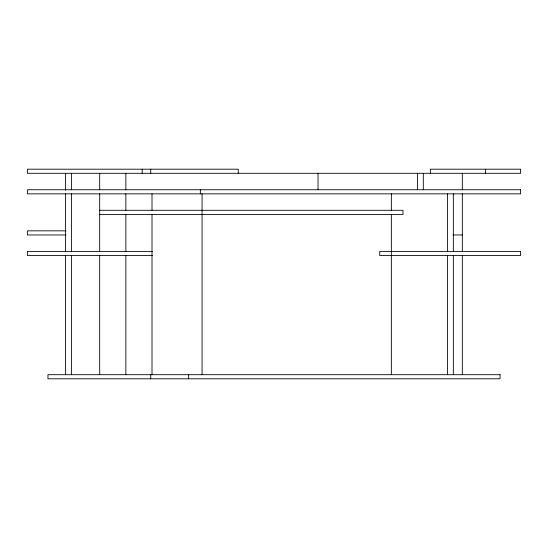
<?xml version="1.0" encoding="UTF-8"?>
<svg xmlns="http://www.w3.org/2000/svg" width="548" height="548" viewBox="0 0 548 548"><rect width="100%" height="100%" fill="white"/><g stroke="black" fill="none" stroke-linecap="round" stroke-linejoin="round"><path stroke-width="0.82" d="M99.284 210.295L402.972 210.295L402.972 214.405L99.284 214.405M66.041 230.845L27.4 230.845L27.4 234.955L66.041 234.955M452.997 234.955L462.327 234.955M152.426 251.395L27.4 251.395L27.4 255.505L152.426 255.505M485.521 169.195L485.521 173.305M462.327 173.305L462.327 189.574M462.327 193.855L462.327 251.395M462.327 255.505L462.327 374.695M453.347 193.855L453.347 251.395M453.347 255.505L453.347 374.695M447.531 193.855L447.531 251.395M447.531 255.505L447.531 374.695M430.358 173.305L430.358 169.195L520.6 169.195L520.6 173.305L27.4 173.305L27.4 169.195L238.257 169.195L238.257 173.305M423.309 173.305L423.309 189.574M417.501 173.305L417.501 189.574M391.347 193.855L391.347 210.295M391.347 214.405L391.347 374.695M318.032 173.305L318.032 189.574M202.075 193.855L202.075 374.695M200.335 189.745L200.335 193.855M188.642 374.695L188.642 378.805M152.008 193.855L152.008 210.295M152.008 214.405L152.008 374.695M150.727 169.195L150.727 173.305M150.727 374.695L150.727 378.805M142.213 169.195L142.213 173.305M125.855 173.305L125.855 189.745M125.855 193.855L125.855 210.295M125.855 214.405L125.855 251.395M125.855 255.505L125.855 374.695M99.695 173.305L99.695 189.745M99.695 193.855L99.695 251.395M99.695 255.505L99.695 374.695M71.404 173.305L71.404 189.745M71.404 193.855L71.404 251.395M71.404 255.505L71.404 374.695M65.596 173.305L65.596 190.231M65.596 193.615L65.596 251.395M65.596 255.505L65.596 374.695M520.6 189.745L27.4 189.745L27.4 193.855L520.6 193.855L520.6 189.745M520.6 251.395L379.716 251.395L379.716 255.505L520.6 255.505L520.6 251.395M500.05 374.695L47.95 374.695L47.95 378.805L500.05 378.805L500.05 374.695"/></g></svg>
